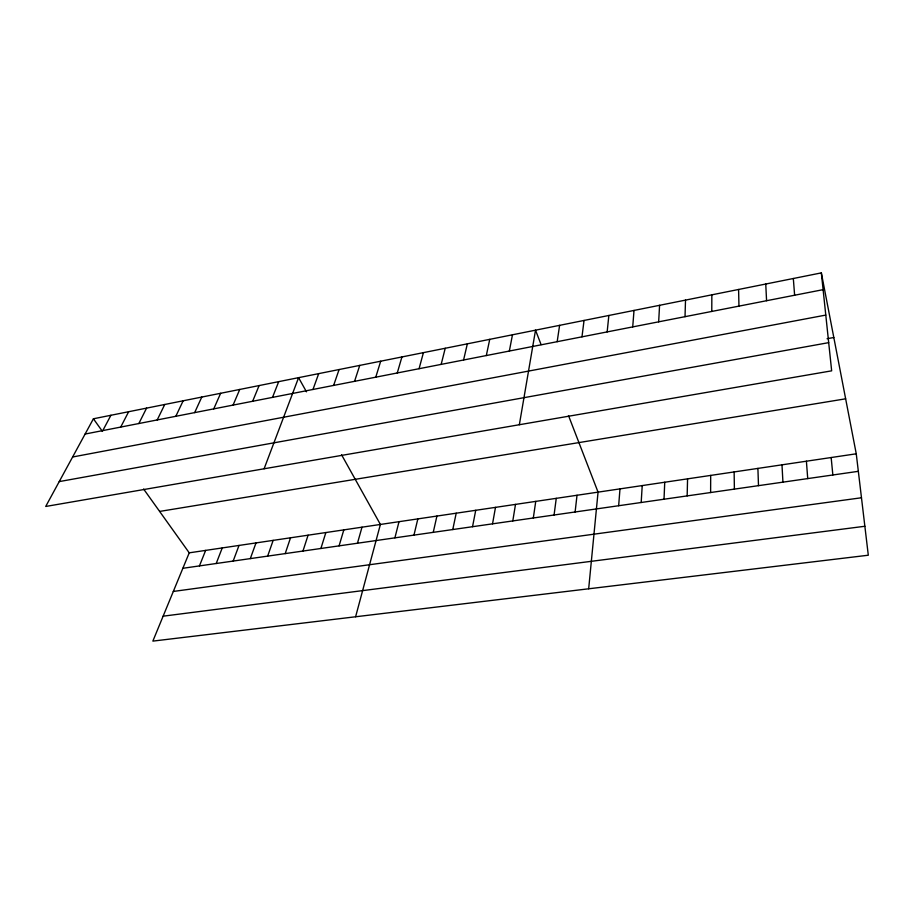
<?xml version="1.0" encoding="UTF-8"?>
<svg xmlns="http://www.w3.org/2000/svg" width="914" height="914" viewBox="0 0 914 914"><rect width="100%" height="100%" fill="white"/><g stroke="black" fill="none" stroke-linecap="round" stroke-linejoin="round"><path stroke-width="1.37" d="M710.612 492.532L710.692 475.406M711.778 311.434L711.846 294.834M687.157 495.891L687.568 478.845M685.02 316.678L685.511 300.112M664.021 499.215L664.741 482.238M658.663 321.831L659.577 305.31M641.182 502.494L642.222 485.574M632.716 326.904L634.019 310.44M618.652 505.728L619.989 488.876M588.673 588.787L598.053 492.132L568.497 415.596M607.159 331.908L608.85 315.479M575.112 511.977L577.02 495.262M581.978 336.832L584.046 320.448M554.078 514.993L556.26 498.336M533.319 517.975L535.753 501.386M557.174 341.687L559.608 325.35M512.8 520.923L515.496 504.391M519.346 424.736L535.524 330.171L541.088 344.589M492.543 523.836L495.491 507.361M509.349 351.045L512.468 334.798M472.538 526.704L475.726 510.298M452.773 529.537L456.2 513.2M486.305 355.557L489.744 339.345M433.247 532.348L436.915 516.067M463.581 360.002L467.34 343.847M413.962 535.113L417.847 518.889M441.165 364.378L445.232 348.268M394.905 537.843L399.007 521.688M355.603 616.767L380.395 524.453L341.585 454.818M419.069 368.708L423.422 352.644M357.465 543.224L362.001 527.184M397.27 372.969L401.92 356.951M339.083 545.864L343.824 529.88M375.768 377.174L380.692 361.201M320.905 548.469L325.852 532.554M302.957 551.051L308.087 535.193M354.552 381.332L359.75 365.406M285.202 553.598L290.526 537.798M333.621 385.422L339.094 369.542M267.653 556.112L273.16 540.38M250.31 558.603L256 542.927M312.976 389.467L318.7 373.632M233.161 561.07L239.022 545.441M264.1 468.779L298.581 377.665L306.476 391.82M216.207 563.504L222.239 547.932M272.498 397.384L278.713 381.641M199.446 565.903L205.65 550.399M143.612 489.024L189.232 552.833L152.855 641.114L868.3 555.221L856.258 453.801L821.343 272.886L93.411 418.783L45.7 506.47L831.66 370.833L821.343 272.886M252.652 401.257L259.108 385.571M233.07 405.096L239.754 389.455M213.739 408.878L220.651 393.283M194.659 412.614L201.777 397.064M175.819 416.293L183.154 400.8M157.219 419.937L164.76 404.479M138.848 423.525L146.583 408.124M120.717 427.078L128.645 411.723M102.802 430.585L110.914 415.276M85.105 434.047L823.114 289.658M72.629 456.989L825.788 315.079M827.067 338.728L833.819 337.506M59.239 481.598L828.69 342.647M159.63 511.429L845.644 398.812M189.232 552.833L856.258 453.801M182.869 568.291L858.337 471.327M173.317 591.449L861.479 497.764M163.126 616.185L864.861 526.27M93.411 418.783L102.437 431.408M831.157 457.526L832.848 474.983M793.329 278.507L794.62 295.233M806.399 461.204L807.725 478.593M781.984 464.826L782.932 482.146M765.749 284.037L766.572 300.717M757.9 468.402L758.494 485.654M738.592 289.475L738.958 306.121M734.136 471.932L734.388 489.116"/></g></svg>
